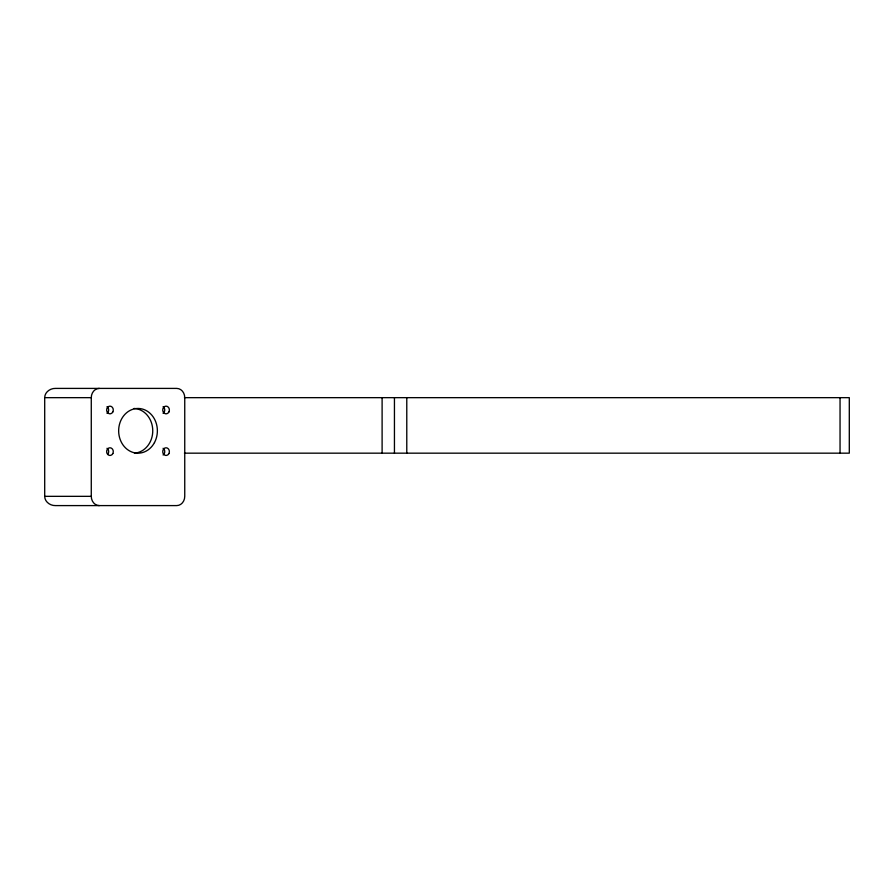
<?xml version="1.0" encoding="UTF-8"?>
<svg xmlns="http://www.w3.org/2000/svg" width="894" height="894" viewBox="0 0 894 894"><rect width="100%" height="100%" fill="white"/><g stroke="black" fill="none" stroke-linecap="round" stroke-linejoin="round"><path stroke-width="1.34" d="M44.7 397.662C44.7 392.175 50.22 388.264 55.383 388.409L176.733 388.409A9.253 8.012 -90 0 1 184.745 397.662L184.745 496.338A9.253 8.012 -90 0 1 176.733 505.591L55.383 505.591C50.22 505.736 44.7 501.825 44.7 496.338L44.7 397.662L91.277 397.662A9.253 8.012 -90 0 1 99.29 388.409M184.443 397.662L849.3 397.662L849.3 453.169L184.443 453.169M44.7 496.338L91.277 496.338A9.253 8.012 -90 0 0 99.29 505.591M840.047 397.662L840.047 453.169M406.781 397.662L406.781 453.169M394.444 397.662L394.444 453.169M382.107 397.662L382.107 453.169M91.277 397.662L91.277 496.338M107.012 406.658A3.855 3.341 -90 0 1 107.012 413.33M163.099 406.658A3.855 3.341 -90 0 1 163.099 413.33M163.099 448.285A3.855 3.341 -90 0 1 163.099 454.968M107.012 448.285A3.855 3.341 -90 0 1 107.705 454.353M133.999 408.469A22.361 19.366 -90 0 1 152.751 430.539A22.361 19.366 -90 0 1 134.469 453.135M154.472 442.597A22.361 19.366 -90 0 0 138.626 408.469A22.361 19.366 -90 0 0 120.947 441.379A22.361 19.366 -90 0 0 154.472 442.597M168.944 411.922A3.855 3.341 -90 0 0 166.049 406.144A3.855 3.341 -90 0 0 163.166 411.922A3.855 3.341 -90 0 0 168.944 411.922M112.856 411.922A3.855 3.341 -90 0 0 109.973 406.144A3.855 3.341 -90 0 0 107.079 411.922A3.855 3.341 -90 0 0 112.856 411.922M112.856 453.549A3.855 3.341 -90 0 0 109.973 447.771A3.855 3.341 -90 0 0 107.079 453.549A3.855 3.341 -90 0 0 112.856 453.549M168.944 453.549A3.855 3.341 -90 0 0 166.049 447.771A3.855 3.341 -90 0 0 163.166 453.549A3.855 3.341 -90 0 0 168.944 453.549"/></g></svg>
